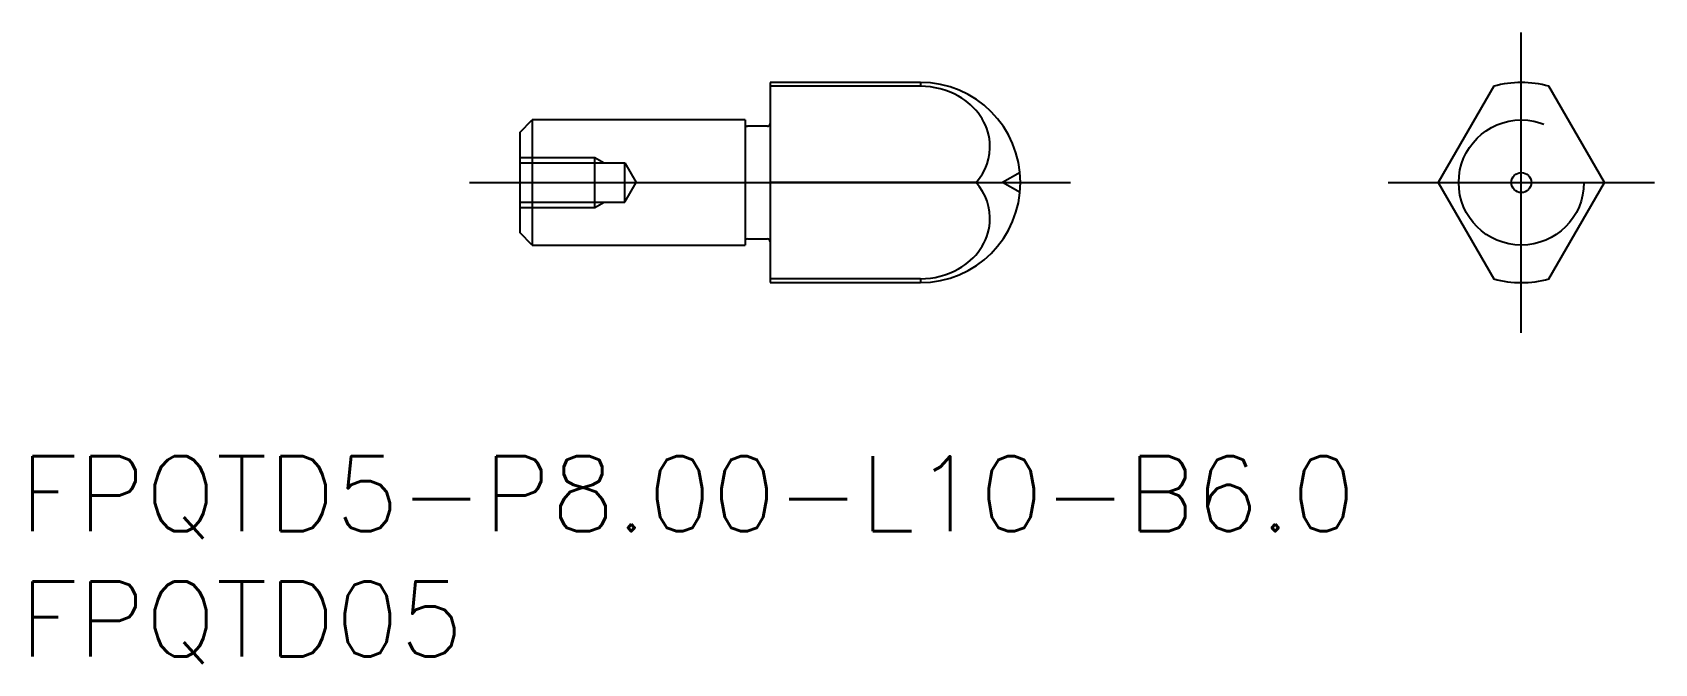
# Model space of a CAD drawing. Extents: x -59.5 to 5.3, y -19.2 to 6.
import ezdxf

# ---------------------------------------------------------------- set-up
doc = ezdxf.new("R2010")
doc.units = 0
doc.linetypes.add('CENTER', pattern=[50.8, 31.75, -6.35, 6.35, -6.35])
doc.linetypes.add('DASHED', pattern=[19.05, 12.7, -6.35])
doc.layers.get('0').update_dxf_attribs({"linetype": 'CONTINUOUS'})
doc.layers.add('CENTER', color=1, linetype='CENTER')
doc.styles.get("Standard").update_dxf_attribs({"font": 'txt.shx', "height": 3, "bigfont": 'bigfont.shx'})

msp = doc.modelspace()

# ---------------------------------------------------------------- linework, layer by layer
at = {"color": 7, "linetype": 'CONTINUOUS'}
for p, q in [((-24, 4), (-30, 4)), ((-30, 4), (-30, -4)), ((-24, 4), (-24, 3.846)), ((-24, 3.846), (-30, 3.846)), ((-1.1, 3.846), (-3.32, 0)), ((3.32, 0), (1.1, 3.846)), ((-40, 2), (-39.5, 2.5)), ((-40, 2), (-40, -2)), ((-31, 2.5), (-39.5, 2.5)), ((-39.5, 2.5), (-39.5, -2.5)), ((-31, 2.5), (-31, -2.5)), ((-30.1, 2.25), (-30.9, 2.25)), ((-21.769, 0), (-30, 0)), ((-3.32, 0), (-1.1, -3.846)), ((1.1, -3.846), (3.32, 0)), ((-39.5, -2.5), (-40, -2)), ((-39.5, -2.5), (-31, -2.5)), ((-30.9, -2.25), (-30.1, -2.25)), ((-24, -3.846), (-30, -3.846)), ((-24, -3.846), (-24, -4)), ((-30, -4), (-24, -4))]:
    msp.add_line(p, q, dxfattribs=at)
at = {"color": 3, "linetype": 'DASHED'}
for p, q in [((-40, 1), (-37, 1)), ((-40, 0.783), (-35.8, 0.783)), ((-37, 1), (-36.625, 0.783)), ((-37, -1), (-37, 1)), ((-35.8, 0.783), (-35.348, 0)), ((-35.8, -0.783), (-35.8, 0.783)), ((-35.8, -0.783), (-35.348, 0)), ((-20.02, 0.4), (-20.713, 0)), ((-20.02, -0.4), (-20.713, 0)), ((-40, -0.783), (-35.8, -0.783)), ((-40, -1), (-37, -1)), ((-37, -1), (-36.625, -0.783))]:
    msp.add_line(p, q, dxfattribs=at)
msp.add_circle((0, 0), 2.5, dxfattribs=at)
at = {"color": 7, "linetype": 'CONTINUOUS'}
msp.add_circle((0, 0), 0.4, dxfattribs=at)
for centre, radius, start, end in [((-24, 0), 4, 270, 90), ((0, 0), 4, 74.03799, 105.96201), ((-23.992, 0.744), 3.102, 60.64282, 90.14022), ((-23.739, 1.187), 2.592, 34.72964, 60.73366), ((-23.411, 1.417), 2.191, 4.77571, 34.66041), ((-30.9, 2.35), 0.1, 180, 270), ((-30.1, 2.35), 0.1, 270, 0), ((-23.408, 1.447), 2.186, 318.5539, 3.99401), ((-23.408, -1.447), 2.186, 356.00599, 41.4461), ((-23.411, -1.417), 2.191, 325.33959, 355.22429), ((-30.9, -2.35), 0.1, 90, 180), ((-30.1, -2.35), 0.1, 0, 90), ((-23.739, -1.187), 2.592, 299.26634, 325.27036), ((-23.992, -0.744), 3.102, 269.85978, 299.35718), ((0, 0), 4, 254.03799, 285.96201)]:
    msp.add_arc(centre, radius, start, end, dxfattribs=at)
at = {"layer": 'CENTER', "color": 1, "linetype": 'CENTER'}
for p, q in [((0, -6), (0, 6)), ((-42, 0), (-18, 0)), ((-5.32, 0), (5.32, 0))]:
    msp.add_line(p, q, dxfattribs=at)

# ---------------------------------------------------------------- texts
at = {"color": 7, "linetype": 'CONTINUOUS'}
for s, p in [('FPQTD5-P8.00-L10-B6.0', (-59.971, -13.937)), ('FPQTD05', (-59.971, -18.937))]:
    msp.add_text(s, height=3, dxfattribs=at).set_placement(p)

doc.saveas('drawing.dxf')
